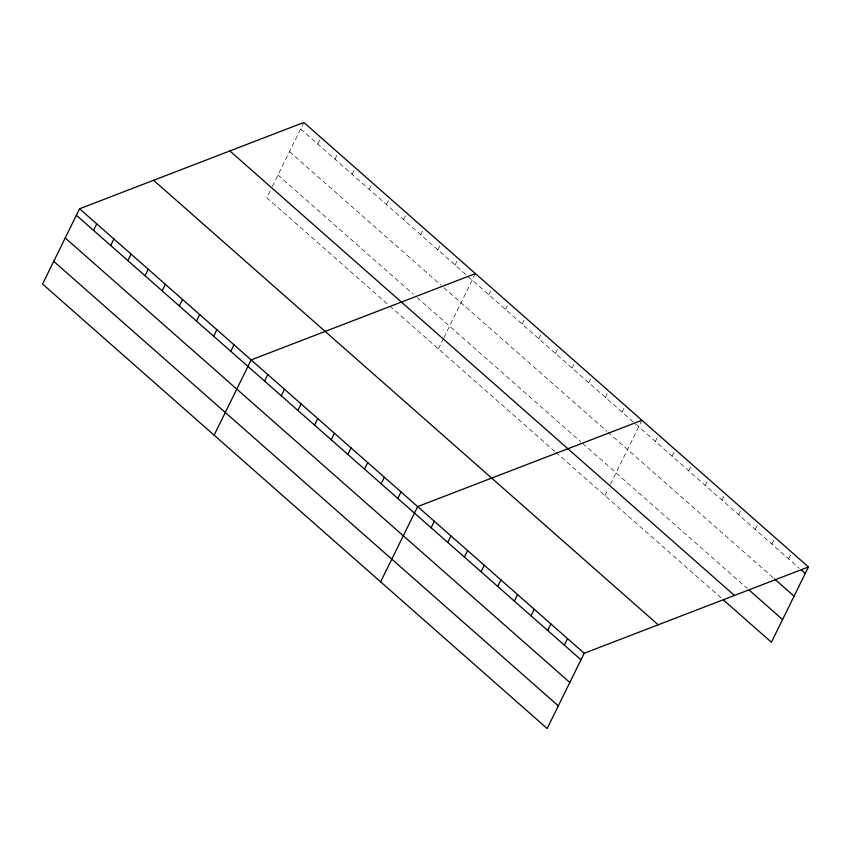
<?xml version="1.0" encoding="UTF-8"?>
<svg xmlns="http://www.w3.org/2000/svg" width="851" height="851" viewBox="0 0 851 851"><rect width="100%" height="100%" fill="white"/><g stroke="black" fill="none" stroke-linecap="round" stroke-linejoin="round"><path stroke-width="0.64" stroke-dasharray="4.25 3.19" d="M270.161 190.922L266.81 197.719L388.811 305.201M272.394 186.38L303.85 122.459M317.806 144.085L321.008 137.575M334.954 159.201L338.166 152.68M352.112 174.306L355.314 167.796M369.27 189.422L372.472 182.912M386.428 204.538L389.63 198.028M403.587 219.654L406.789 213.144M420.734 234.759L423.947 228.249M437.893 249.875L441.105 243.365M455.051 264.991L458.253 258.481M438.382 348.857L443.403 338.645M443.956 337.517L474.879 274.682M488.857 294.776L492.069 288.266M505.515 309.445L508.717 302.935M522.163 324.114L525.365 317.593M538.821 338.783L542.023 332.262M555.469 353.452L558.671 346.931M572.117 368.121L575.329 361.601M588.775 382.79L591.977 376.27M605.423 397.46L608.625 390.939M622.07 412.118L625.283 405.608M604.901 495.548L608.242 488.74M610.475 484.198L641.931 420.277M655.376 441.456L658.578 434.946M672.035 456.125L675.237 449.615M688.682 470.794L691.884 464.284M705.33 485.464L708.543 478.953M721.988 500.133L725.19 493.623M738.636 514.802L741.838 508.292M755.294 529.471L758.496 522.961M771.942 544.14L775.144 537.63M788.59 558.809L791.802 552.299M300.648 128.969L634.814 423.341M635.793 424.202L799.366 568.298M289.478 151.659L441.031 285.159M443.892 287.681L606.997 431.361M607.976 432.223L773.516 578.052M277.979 175.04L413.32 294.265M417.139 297.616L580.797 441.797M582.754 443.52L747.316 588.477M389.769 306.041L554.937 451.541M555.916 452.402L721.457 598.232"/><path stroke-width="1.28" d="M79.59 208.772L42.55 284.032L547.15 728.541L584.19 653.281L808.45 566.968L303.85 122.459L79.59 208.772L584.19 653.281M93.536 230.387L96.737 223.877M110.694 245.503L113.896 238.993M127.852 260.619L131.054 254.109M145.01 275.735L148.212 269.224M162.158 290.851L165.371 284.33M179.316 305.956L182.529 299.446M196.475 321.072L199.677 314.562M213.633 336.188L216.835 329.677M230.791 351.303L233.993 344.783M214.112 435.169L251.151 359.899L475.411 273.596M264.597 381.078L267.799 374.568M281.245 395.747L284.457 389.237M297.903 410.416L301.105 403.906M314.551 425.085L317.753 418.575M331.209 439.754L334.411 433.244M347.857 454.423L351.059 447.913M364.505 469.092L367.717 462.582M381.163 483.762L384.365 477.251M397.811 498.431L401.012 491.921M380.631 581.85L417.671 506.59L641.931 420.277M431.117 527.769L434.318 521.259M447.764 542.438L450.977 535.928M464.423 557.107L467.625 550.597M481.07 571.776L484.272 565.266M497.718 586.445L500.931 579.935M514.376 601.114L517.578 594.604M531.024 615.784L534.226 609.273M547.682 630.453L550.884 623.943M564.33 645.122L567.532 638.612M808.45 566.968L771.41 642.228L723.414 599.955M801.323 570.032L805.248 573.478M774.495 578.914L794.079 596.168M749.274 590.211L782.58 619.549M229.844 150.935L734.445 595.455M153.595 180.284L658.195 624.794M76.377 215.282L580.978 659.791M65.219 237.972L569.819 682.481M53.719 261.342L558.32 705.851"/></g></svg>
